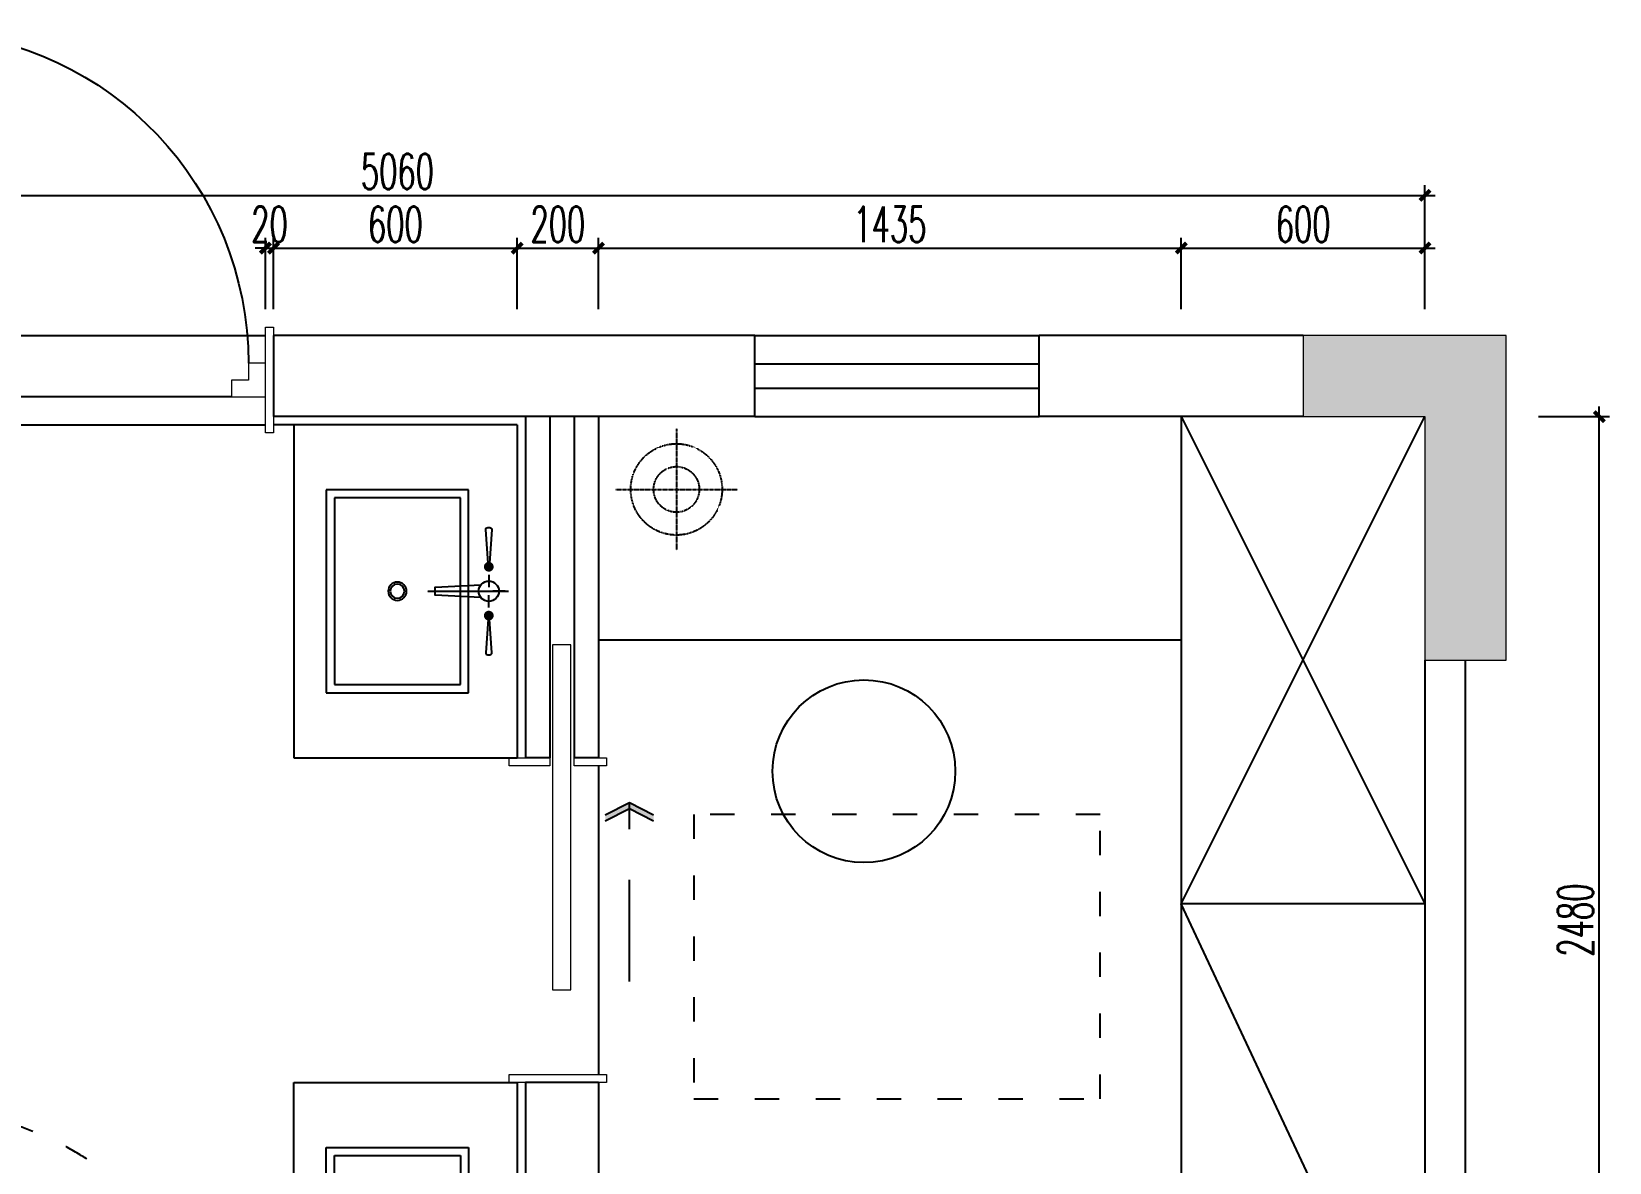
# Model space of a CAD drawing. Header units: inches. Extents: x 24920 to 61775, y 10942 to 38819.
# Drawn here: x 37308 to 41193, y 28357 to 31142 of the extents above; entities that cross this region are included whole.
import ezdxf

# ---------------------------------------------------------------- set-up
doc = ezdxf.new("R2010")
doc.units = ezdxf.units.IN
doc.header["$MEASUREMENT"] = 0
doc.header["$PDMODE"] = 1
for name, pattern in [('ACAD_ISO03W100', [30, 12, -18]), ('DASH', [0.35, 0.25, -0.1]), ('DASHED', [3.75, 2.5, -1.25]), ('DASHED2', [0.375, 0.25, -0.125]), ('HIDDEN2', [0.1875, 0.125, -0.0625])]:
    doc.linetypes.add(name, pattern=pattern)
for name, color, linetype in [('A-DIM-LIGNT-灯', 1, 'Continuous'), ('A-FURN-FIXE-固定家具', 3, 'Continuous'), ('A-FURN-FREE-移动家具(用于地面详图)', 145, 'Continuous'), ('A-PLAN-BATH-卫生间', 143, 'Continuous'), ('A-PLAN-DOOR-门', 1, 'Continuous'), ('DOOR', 60, 'Continuous'), ('JJ-不到顶固定家具', 104, 'Continuous'), ('JJ-划分新墙', 6, 'Continuous'), ('JJ-旧墙体', 2, 'Continuous'), ('JJ-窗', 56, 'Continuous'), ('JJ-门槛线', 250, 'DASHED2'), ('P10-固定家具', 51, 'Continuous')]:
    doc.layers.add(name, color=color, linetype=linetype)
for name, color, linetype, lineweight in [('JJ-门', 1, 'Continuous', 15), ('柱', 6, 'Continuous', 13), ('楼梯', 9, 'Continuous', 13), ('门套', 4, 'Continuous', 9)]:
    doc.layers.add(name, color=color, linetype=linetype, lineweight=lineweight)
doc.styles.add('DIM', font='simplex.shx', dxfattribs={"width": 0.6, "bigfont": 'extfont.shx'})
doc.dimstyles.new('1比25', dxfattribs={"dimscale": 25, "dimtxt": 3.5, "dimasz": 1, "dimexe": 1, "dimexo": 1, "dimgap": 0.6, "dimtad": 1, "dimdec": 0, "dimrnd": 5, "dimzin": 0, "dimdsep": 46, "dimtxsty": 'DIM', "dimblk": 'ARCHTICK', "dimcen": 0.09, "dimdle": 1, "dimclrd": 1, "dimclre": 1, "dimclrt": 1, "dimadec": 0, "dimazin": 0, "dimtfac": 1, "dimtdec": 0, "dimtix": 1, "dimtmove": 2, "dimatfit": 3, "dimldrblk": '引线箭头（自定义）', "dimfxl": 0, "dimtolj": 1, "dimtzin": 0, "dimarcsym": 0})

# ---------------------------------------------------------------- blocks, each defined once
blk = doc.blocks.new('A$C645936B3')
at = {"layer": 'P10-固定家具', "color": 250, "linetype": 'DASH'}
blk.add_line((200, 156.7), (0, 156.7), dxfattribs=at)
at = {"layer": 'P10-固定家具'}
for points in [[(50.3, 225.8), (56.3, 308.2, 0.422988), (51.3, 313.3), (46.3, 313.3, 0.422988), (41.3, 308.2), (47.3, 225.8)], [(50.3, 87.5), (56.3, 5.1, -0.422988), (51.3, 0), (46.3, 0, -0.422988), (41.3, 5.1), (47.3, 87.5)]]:
    blk.add_lwpolyline(points, format="xyb", dxfattribs=at)
for points, const_width in [([(42.8, 216.8, 1), (54.8, 216.8, 1)], 12), ([(48.8, 157.9, -1), (48.8, 155.4, -1)], 2.5), ([(42.8, 96.5, -1), (54.8, 96.5, -1)], 12)]:
    blk.add_lwpolyline(points, format="xyb", close=True, dxfattribs=dict(at, const_width=const_width))
for points in [[(48.8, 196.7), (48.8, 166.7)], [(8.8, 156.7), (38.8, 156.7)], [(88.8, 156.7), (58.8, 156.7)], [(68.1, 172.6), (180.6, 166.7), (180.6, 146.7), (68.1, 140.7)], [(48.8, 116.7), (48.8, 146.7)]]:
    blk.add_lwpolyline(points, dxfattribs=at)
blk.add_circle((48.8, 156.7), 25, dxfattribs=at)
blk = doc.blocks.new('A$C02A83DA3')
at = {"layer": 'P10-固定家具'}
for p, q in [((0, 0), (0, 350)), ((0, 350), (500, 350)), ((500, 350), (500, 0)), ((500, 0), (0, 0))]:
    blk.add_line(p, q, dxfattribs=at)
at = {"layer": 'P10-固定家具', "color": 250}
for p, q in [((20, 20), (20, 330)), ((20, 330), (480, 330)), ((480, 330), (480, 20)), ((480, 20), (20, 20))]:
    blk.add_line(p, q, dxfattribs=at)
for radius in [22.5, 17.5]:
    blk.add_circle((250, 175), radius, dxfattribs=at)
at = {"xscale": -1, "rotation": 90}
blk.add_blockref('A$C645936B3', (406.7, 448.8), dxfattribs=at)
blk = doc.blocks.new('GGG32')
at = {"color": 250}
blk.add_line((6600055, 459475.9), (6600055, 458742.7), dxfattribs=at)
at = {"color": 1}
for p, q in [((6600898.8, 458753.7), (6600898.8, 458786.2)), ((6600908.8, 458753.7), (6600908.8, 458785.9)), ((6600929.3, 458753.7), (6600878.3, 458753.7)), ((6600878.3, 458753.7), (6600878.3, 458742.7)), ((6600878.3, 458742.7), (6600929.3, 458742.7)), ((6600929.3, 458742.7), (6600929.3, 458753.7)), ((6600878.3, 458690), (6600878.3, 458701)), ((6600878.3, 458701), (6600929.3, 458701)), ((6600929.3, 458690), (6600878.3, 458690)), ((6600898.8, 458690), (6600898.8, 458657.4)), ((6600908.8, 458690), (6600908.8, 458657.7)), ((6600929.3, 458701), (6600929.3, 458690))]:
    blk.add_line(p, q, dxfattribs=at)
at = {"color": 250}
blk.add_arc((6600137.6, 458699), 818.6, 3.0539, 89.9459, dxfattribs=at)
at = {"color": 1}
for centre, radius, start, end in [((6601019.9, 454300.4), 4505.3, 91.2821, 92.8576), ((6600919.8, 458795.2), 9.5, 265.7931, 94.2069), ((6600795.3, 458795.2), 5, 90, 270), ((6601019.9, 463289.9), 4505.3, 267.1424, 268.4596), ((6600903.8, 458785.9), 5, 0, 180), ((6601019.9, 463289.9), 4505.3, 268.5869, 268.7179), ((6600795.3, 458648.5), 5, 90, 270), ((6601019.9, 454153.7), 4505.3, 91.5404, 92.8576), ((6600903.8, 458657.7), 5, 180, 0), ((6601019.9, 454153.7), 4505.3, 91.2821, 91.4131), ((6600919.8, 458648.5), 9.5, 265.7931, 94.2069), ((6601019.9, 463143.2), 4505.3, 267.1424, 268.7179)]:
    blk.add_arc(centre, radius, start, end, dxfattribs=at)
at = {"layer": '门套', "color": 3}
for p, q in [((6600055, 459559.3), (6600138.4, 459559.3)), ((6600055, 459475.9), (6600055, 459559.3)), ((6600055, 459559.3), (6600055, 459559.3)), ((6600138.4, 459559.3), (6600138.4, 459517.6)), ((6600138.4, 459517.6), (6600096.7, 459517.6)), ((6600096.7, 459517.6), (6600096.7, 459475.9)), ((6600096.7, 459475.9), (6600055, 459475.9)), ((6600055, 458742.7), (6600055, 458659.3)), ((6600096.7, 458742.7), (6600055, 458742.7)), ((6600096.7, 458701), (6600096.7, 458742.7)), ((6600138.4, 458701), (6600096.7, 458701)), ((6600138.4, 458659.3), (6600138.4, 458701)), ((6600055, 458659.3), (6600055, 458659.3)), ((6600055, 458659.3), (6600138.4, 458659.3))]:
    blk.add_line(p, q, dxfattribs=at)
blk.add_lwpolyline([(6600955, 458742.7), (6600138.4, 458742.7), (6600138.4, 458701), (6600955, 458701)], close=True, dxfattribs=at)
blk = doc.blocks.new('_ArchTick')
at = {"color": 0, "linetype": 'ByBlock', "const_width": 0.4}
blk.add_lwpolyline([(-0.5, -0.5), (0.5, 0.5)], dxfattribs=at)
blk = doc.blocks.new('*D1237')
at = {"color": 1, "lineweight": -2, "transparency": 16777216}
for p, q in [((37884, 30283), (37884, 30458)), ((37904, 30283), (37904, 30458)), ((37884, 30433), (37859, 30433)), ((37884, 30433), (37904, 30433)), ((37904, 30433), (37929, 30433))]:
    blk.add_line(p, q, dxfattribs=at)
at = {"layer": 'Defpoints', "color": 0, "transparency": 16777216}
for p in [(37904, 30433), (37904, 30118), (37884, 30066.3)]:
    blk.add_point(p, dxfattribs=at)
at = {"color": 1, "lineweight": -2, "transparency": 16777216, "xscale": 25, "yscale": 25, "zscale": 25}
blk.add_blockref('_ArchTick', (37884, 30433), dxfattribs=at)
at = {"color": 1, "lineweight": -2, "transparency": 16777216, "xscale": 25, "yscale": 25, "zscale": 25, "rotation": 180}
blk.add_blockref('_ArchTick', (37904, 30433), dxfattribs=at)
at = {"color": 1, "transparency": 16777216, "insert": (37894, 30491.7), "char_height": 87.5, "attachment_point": 5, "style": 'DIM'}
blk.add_mtext('\\A1;20', dxfattribs=at)
blk = doc.blocks.new('引线箭头（自定义）')
at = {"linetype": 'ByBlock', "lineweight": -2}
h = blk.add_hatch(color=8, dxfattribs=at)
h.dxf.hatch_style = 1
h.paths.add_polyline_path([(-1.2, -0.96), (-0.31, 0), (-1.2, 0.96), (-0.91, 1.21), (0, 0), (-0.91, -1.21)])
at = {"color": 0, "linetype": 'ByBlock', "lineweight": -2}
blk.add_line((-0.31, 0), (-4.75, 0), dxfattribs=at)
blk.add_lwpolyline([(-1.2, -0.96), (-0.31, 0), (-1.2, 0.96), (-0.91, 1.21), (0, 0), (-0.91, -1.21)], close=True, dxfattribs=at)
blk = doc.blocks.new('*D1238')
at = {"color": 1, "lineweight": -2, "transparency": 16777216}
for p, q in [((37904, 30283), (37904, 30458)), ((38504, 30283), (38504, 30458)), ((37879, 30433), (38529, 30433))]:
    blk.add_line(p, q, dxfattribs=at)
at = {"layer": 'Defpoints', "color": 0, "transparency": 16777216}
for p in [(38504, 30433), (37904, 30118), (38504, 29998)]:
    blk.add_point(p, dxfattribs=at)
at = {"color": 1, "lineweight": -2, "transparency": 16777216, "xscale": 25, "yscale": 25, "zscale": 25, "rotation": 180}
blk.add_blockref('_ArchTick', (37904, 30433), dxfattribs=at)
at = {"color": 1, "lineweight": -2, "transparency": 16777216, "xscale": 25, "yscale": 25, "zscale": 25}
blk.add_blockref('_ArchTick', (38504, 30433), dxfattribs=at)
at = {"color": 1, "transparency": 16777216, "insert": (38204, 30491.7), "char_height": 87.5, "attachment_point": 5, "style": 'DIM'}
blk.add_mtext('\\A1;600', dxfattribs=at)
blk = doc.blocks.new('*D1239')
at = {"color": 1, "lineweight": -2, "transparency": 16777216}
for p, q in [((38504, 30283), (38504, 30458)), ((38704, 30283), (38704, 30458)), ((38479, 30433), (38729, 30433))]:
    blk.add_line(p, q, dxfattribs=at)
at = {"layer": 'Defpoints', "color": 0, "transparency": 16777216}
for p in [(38704, 30433), (38504, 29998), (38704, 30018)]:
    blk.add_point(p, dxfattribs=at)
at = {"color": 1, "lineweight": -2, "transparency": 16777216, "xscale": 25, "yscale": 25, "zscale": 25, "rotation": 180}
blk.add_blockref('_ArchTick', (38504, 30433), dxfattribs=at)
at = {"color": 1, "lineweight": -2, "transparency": 16777216, "xscale": 25, "yscale": 25, "zscale": 25}
blk.add_blockref('_ArchTick', (38704, 30433), dxfattribs=at)
at = {"color": 1, "transparency": 16777216, "insert": (38604, 30491.7), "char_height": 87.5, "attachment_point": 5, "style": 'DIM'}
blk.add_mtext('\\A1;200', dxfattribs=at)
blk = doc.blocks.new('*D1240')
at = {"color": 1, "lineweight": -2, "transparency": 16777216}
for p, q in [((38704, 30283), (38704, 30458)), ((40139, 30283), (40139, 30458)), ((38679, 30433), (40164, 30433))]:
    blk.add_line(p, q, dxfattribs=at)
at = {"layer": 'Defpoints', "color": 0, "transparency": 16777216}
for p in [(40139, 30433), (38704, 30018), (40139, 30018)]:
    blk.add_point(p, dxfattribs=at)
at = {"color": 1, "lineweight": -2, "transparency": 16777216, "xscale": 25, "yscale": 25, "zscale": 25, "rotation": 180}
blk.add_blockref('_ArchTick', (38704, 30433), dxfattribs=at)
at = {"color": 1, "lineweight": -2, "transparency": 16777216, "xscale": 25, "yscale": 25, "zscale": 25}
blk.add_blockref('_ArchTick', (40139, 30433), dxfattribs=at)
at = {"color": 1, "transparency": 16777216, "insert": (39421.5, 30491.7), "char_height": 87.5, "attachment_point": 5, "style": 'DIM'}
blk.add_mtext('\\A1;1435', dxfattribs=at)
blk = doc.blocks.new('*D1241')
at = {"color": 1, "lineweight": -2, "transparency": 16777216}
for p, q in [((40139, 30283), (40139, 30458)), ((40739, 30283), (40739, 30458)), ((40114, 30433), (40764, 30433))]:
    blk.add_line(p, q, dxfattribs=at)
at = {"layer": 'Defpoints', "color": 0, "transparency": 16777216}
for p in [(40739, 30433), (40139, 30018), (40739, 30018)]:
    blk.add_point(p, dxfattribs=at)
at = {"color": 1, "lineweight": -2, "transparency": 16777216, "xscale": 25, "yscale": 25, "zscale": 25, "rotation": 180}
blk.add_blockref('_ArchTick', (40139, 30433), dxfattribs=at)
at = {"color": 1, "lineweight": -2, "transparency": 16777216, "xscale": 25, "yscale": 25, "zscale": 25}
blk.add_blockref('_ArchTick', (40739, 30433), dxfattribs=at)
at = {"color": 1, "transparency": 16777216, "insert": (40439, 30491.7), "char_height": 87.5, "attachment_point": 5, "style": 'DIM'}
blk.add_mtext('\\A1;600', dxfattribs=at)
blk = doc.blocks.new('*D1495')
at = {"color": 1, "lineweight": -2, "transparency": 16777216}
for p, q in [((35679, 30412.9), (35679, 30587.9)), ((40739, 30412.9), (40739, 30587.9)), ((35654, 30562.9), (40764, 30562.9))]:
    blk.add_line(p, q, dxfattribs=at)
at = {"layer": 'Defpoints', "color": 0, "transparency": 16777216}
for p in [(40739, 30562.9), (35679, 30370.5), (40739, 30370.5)]:
    blk.add_point(p, dxfattribs=at)
at = {"color": 1, "lineweight": -2, "transparency": 16777216, "xscale": 25, "yscale": 25, "zscale": 25, "rotation": 180}
blk.add_blockref('_ArchTick', (35679, 30562.9), dxfattribs=at)
at = {"color": 1, "lineweight": -2, "transparency": 16777216, "xscale": 25, "yscale": 25, "zscale": 25}
blk.add_blockref('_ArchTick', (40739, 30562.9), dxfattribs=at)
at = {"color": 1, "transparency": 16777216, "insert": (38209, 30621.6), "char_height": 87.5, "attachment_point": 5, "style": 'DIM'}
blk.add_mtext('\\A1;5060', dxfattribs=at)
blk = doc.blocks.new('*D1496')
at = {"color": 1, "lineweight": -2, "transparency": 16777216}
for p, q in [((41168.1, 27513), (41168.1, 30043)), ((41018.1, 30018), (41193.1, 30018)), ((41018.1, 27538), (41193.1, 27538))]:
    blk.add_line(p, q, dxfattribs=at)
at = {"layer": 'Defpoints', "color": 0, "transparency": 16777216}
for p in [(40739, 30018), (41168.1, 30018), (40739, 27538)]:
    blk.add_point(p, dxfattribs=at)
at = {"color": 1, "lineweight": -2, "transparency": 16777216, "xscale": 25, "yscale": 25, "zscale": 25}
for p, rotation in [((41168.1, 30018), 90), ((41168.1, 27538), 270)]:
    blk.add_blockref('_ArchTick', p, dxfattribs=dict(at, rotation=rotation))
at = {"color": 1, "transparency": 16777216, "insert": (41109.4, 28778), "char_height": 87.5, "attachment_point": 5, "rotation": 90, "style": 'DIM'}
blk.add_mtext('\\A1;2480', dxfattribs=at)
blk = doc.blocks.new('dhrh')
at = {"layer": '楼梯'}
blk.add_hatch(color=8, dxfattribs=at).paths.add_polyline_path([(40739, 30018), (40739, 29418), (40939, 29418), (40939, 30218), (40439, 30218), (40439, 30018)])
at = {"color": 8, "linetype": 'ACAD_ISO03W100', "ltscale": 5}
blk.add_lwpolyline([(38939, 29038), (38939, 28338), (39939, 28338), (39939, 29038)], close=True, dxfattribs=at)
blk.add_arc((37037.3, 27557.4), 751.7, 0.0519, 86.8194, dxfattribs=at)
at = {"layer": 'A-DIM-LIGNT-灯', "linetype": 'HIDDEN2'}
for p, q in [((38896, 29988.7), (38896, 29688.7)), ((38746, 29838.7), (39046, 29838.7))]:
    blk.add_line(p, q, dxfattribs=at)
for radius in [112.5, 56.2]:
    blk.add_circle((38896, 29838.7), radius, dxfattribs=at)
at = {"layer": 'A-FURN-FIXE-固定家具', "ltscale": 15}
for p, q in [((38504, 29998), (37904, 29998)), ((38504, 29998), (38504, 29178)), ((40139, 30018), (40139, 28138)), ((40739, 28818), (40139, 28818))]:
    blk.add_line(p, q, dxfattribs=at)
at = {"layer": 'A-FURN-FIXE-固定家具', "color": 8, "ltscale": 15}
for p, q in [((40139, 28818), (40739, 30018)), ((40139, 30018), (40739, 28818)), ((40739, 27538), (40139, 28818))]:
    blk.add_line(p, q, dxfattribs=at)
at = {"layer": 'A-FURN-FIXE-固定家具', "color": 3, "ltscale": 15}
blk.add_line((38504, 28378), (38504, 27558), dxfattribs=at)
at = {"layer": 'A-FURN-FREE-移动家具(用于地面详图)', "ltscale": 15}
blk.add_circle((39357.6, 29144.6), 225, dxfattribs=at)
at = {"layer": 'A-PLAN-BATH-卫生间', "color": 2, "ltscale": 15}
for p, q in [((37954, 29998), (37954, 29178)), ((37954, 29178), (38504, 29178)), ((37954, 27558), (37954, 28378)), ((37954, 28378), (38504, 28378))]:
    blk.add_line(p, q, dxfattribs=at)
at = {"layer": 'DOOR', "color": 30, "linetype": 'DASHED', "ltscale": 100}
for p, q in [((38720.7, 29037.6), (38780.2, 29067.4)), ((38780.2, 28626.8), (38780.2, 29068.3)), ((38780.2, 29067.4), (38839.7, 29037.6)), ((38720.7, 29022.7), (38780.2, 29052.5)), ((38780.2, 29052.5), (38839.7, 29022.7))]:
    blk.add_line(p, q, dxfattribs=at)
for points in [[(38720.7, 29022.7), (38780.2, 29052.5), (38720.7, 29037.6), (38780.2, 29067.4)], [(38839.7, 29022.7), (38780.2, 29052.5), (38839.7, 29037.6), (38780.2, 29067.4)]]:
    blk.add_solid(points, dxfattribs=at)
at = {"layer": 'JJ-不到顶固定家具'}
blk.add_line((38704, 29468), (40139, 29468), dxfattribs=at)
at = {"layer": 'JJ-划分新墙', "color": 3}
for p, q in [((38524, 30018), (38524, 29178)), ((38584, 30018), (38584, 29178)), ((38644, 30018), (38644, 29178)), ((38704, 30018), (38704, 29178))]:
    blk.add_line(p, q, dxfattribs=at)
at = {"layer": 'JJ-划分新墙'}
for p, q in [((38584, 29178), (38524, 29178)), ((38704, 29178), (38644, 29178)), ((38704, 28378), (38524, 28378))]:
    blk.add_line(p, q, dxfattribs=at)
at = {"layer": 'JJ-划分新墙', "color": 4}
for p, q in [((38524, 28378), (38524, 27538)), ((38704, 28378), (38704, 27538))]:
    blk.add_line(p, q, dxfattribs=at)
at = {"layer": 'JJ-旧墙体'}
for p, q in [((37904, 30218), (37904, 30018)), ((39089, 30218), (37904, 30218)), ((39089, 30018), (39089, 30218)), ((39789, 30018), (39789, 30218)), ((40439, 30218), (39789, 30218)), ((39089, 30018), (37904, 30018)), ((40439, 30018), (39789, 30018))]:
    blk.add_line(p, q, dxfattribs=at)
at = {"layer": 'JJ-旧墙体', "color": 4}
for p, q in [((40739, 29418), (40739, 27538)), ((40839, 27418), (40839, 29418))]:
    blk.add_line(p, q, dxfattribs=at)
at = {"layer": 'JJ-窗'}
for p, q in [((39089, 30218), (39789, 30218)), ((39089, 30148), (39789, 30148)), ((39089, 30088), (39789, 30088)), ((39089, 30018), (39789, 30018))]:
    blk.add_line(p, q, dxfattribs=at)
at = {"layer": 'JJ-门'}
for points in [[(37904, 30238), (37904, 29978), (37884, 29978), (37884, 30238)], [(38590.7, 28605.9), (38635.7, 28605.9), (38635.7, 29455.9), (38590.7, 29455.9)], [(38484, 29178), (38584, 29178), (38584, 29158), (38484, 29158)], [(38644, 29178), (38724, 29178), (38724, 29158), (38644, 29158)], [(38484, 28398), (38724, 28398), (38724, 28378), (38484, 28378)]]:
    blk.add_lwpolyline(points, close=True, dxfattribs=at)
at = {"layer": 'JJ-门槛线', "linetype": 'ByBlock', "ltscale": 10}
for p, q in [((37067.4, 30218), (37884, 30218)), ((36984, 29998), (37884, 29998)), ((38704, 29158), (38704, 28398))]:
    blk.add_line(p, q, dxfattribs=at)
at = {"layer": '柱', "color": 4}
blk.add_lwpolyline([(40739, 29418), (40939, 29418), (40939, 30218), (40439, 30218), (40439, 30018), (40739, 30018), (40739, 29418)], dxfattribs=at)
at = {"layer": 'A-PLAN-BATH-卫生间', "ltscale": 15, "xscale": -1, "rotation": 270}
blk.add_blockref('A$C02A83DA3', (38034, 29338), dxfattribs=at)
at = {"layer": 'A-PLAN-BATH-卫生间', "ltscale": 15, "rotation": 270}
blk.add_blockref('A$C02A83DA3', (38034, 28218), dxfattribs=at)
at = {"layer": 'A-PLAN-DOOR-门', "ltscale": 15, "xscale": -1, "rotation": 270}
blk.add_blockref('GGG32', (-421675.3, -6569988.7), dxfattribs=at)
for base, p1, p2, picture, middle in [((40739, 30562.9), (35679, 30370.5), (40739, 30370.5), '*D1495', (38209, 30621.6)), ((37904, 30433), (37884, 30066.3), (37904, 30118), '*D1237', (37894, 30491.7)), ((38504, 30433), (37904, 30118), (38504, 29998), '*D1238', (38204, 30491.7)), ((38704, 30433), (38504, 29998), (38704, 30018), '*D1239', (38604, 30491.7)), ((40139, 30433), (38704, 30018), (40139, 30018), '*D1240', (39421.5, 30491.7)), ((40739, 30433), (40139, 30018), (40739, 30018), '*D1241', (40439, 30491.7))]:
    dim = blk.add_linear_dim(base=base, p1=p1, p2=p2, dimstyle='1比25')
    dim.commit()
    dim.dimension.update_dxf_attribs({"geometry": picture, "text_midpoint": middle})
dim = blk.add_linear_dim(base=(41168.1, 30018), p1=(40739, 27538), p2=(40739, 30018), angle=90, dimstyle='1比25')
dim.commit()
dim.dimension.update_dxf_attribs({"geometry": '*D1496', "text_midpoint": (41109.4, 28778)})

msp = doc.modelspace()

# ---------------------------------------------------------------- block references
msp.add_blockref('dhrh', (0, 175.5))

doc.saveas('drawing.dxf')
